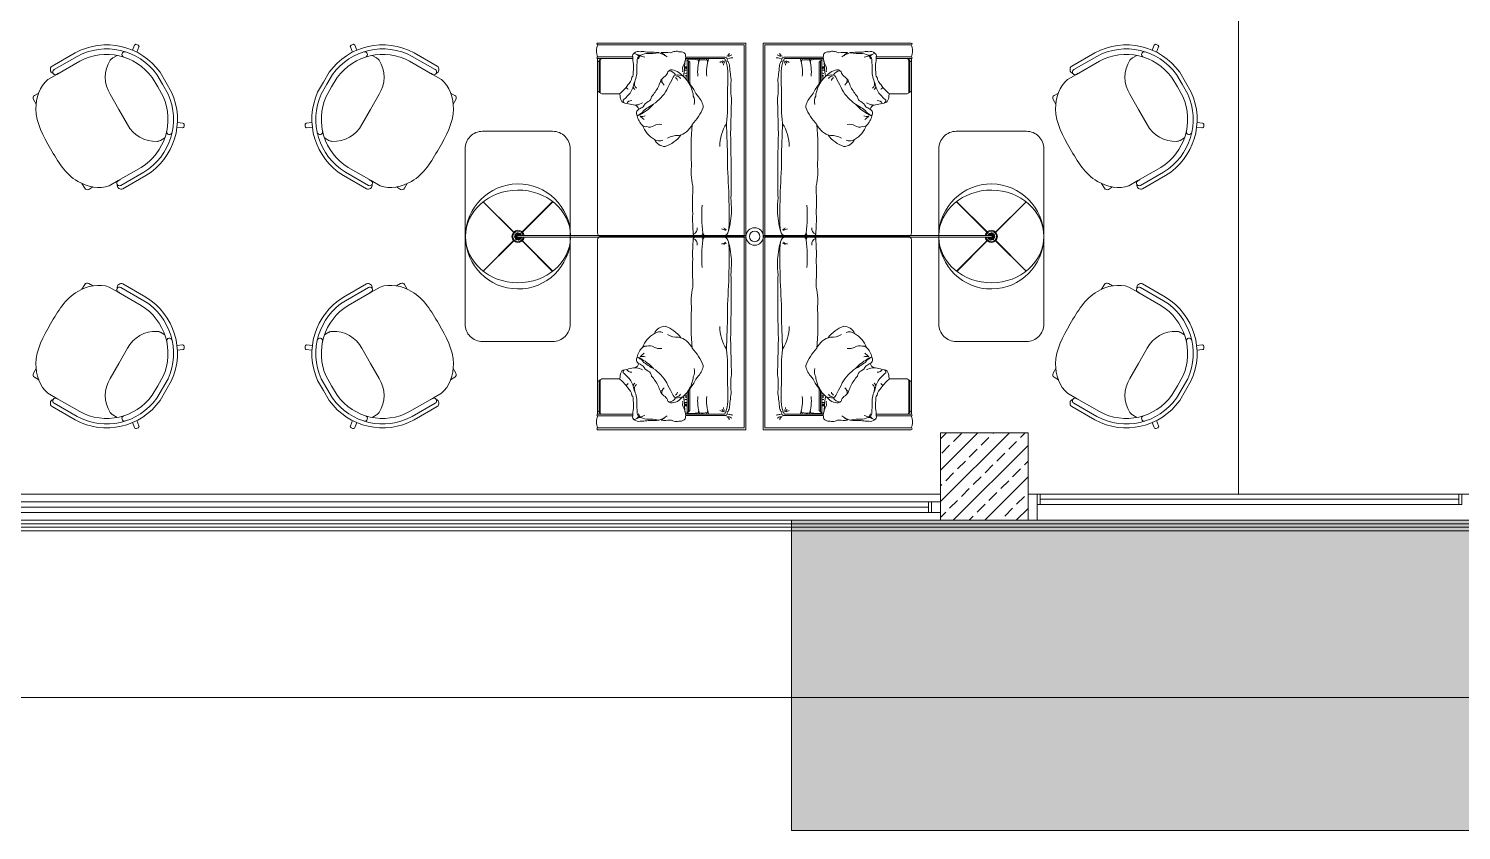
# Model space of a CAD drawing. Header units: millimetres. Extents: x 7998 to 72132, y -12523 to 5591.
# Drawn here: x 64798 to 65615, y -10697 to -10239 of the extents above; entities that cross this region are included whole.
import ezdxf

# ---------------------------------------------------------------- set-up
doc = ezdxf.new("R2010")
doc.units = ezdxf.units.MM
for name, color, linetype, lineweight in [('Xray_Area', 149, 'Continuous', 50), ('Xray_Concrete Arme Column', 8, 'Continuous', 35), ('Xray_Furniture Temporary', 23, 'Continuous', 15), ('Xray_Partition Wall', 254, 'Continuous', 25), ('Xray_Slab', 165, 'Continuous', 15)]:
    doc.layers.add(name, color=color, linetype=linetype, lineweight=lineweight)
doc.layers.add('Xray_Column Scan', color=7, linetype='Continuous', lineweight=13, true_color=0x525252)
doc.layers.add('Xray_Hatch', color=7, linetype='Continuous', lineweight=0, true_color=0x424242)
doc.layers.add('Xray_Door', color=155, linetype='Continuous')

# ---------------------------------------------------------------- blocks, each defined once
blk = doc.blocks.new('COUCH19')
at = {"layer": 'Xray_Furniture Temporary'}
for p, q in [((-1.1036, 0), (0, 0)), ((-1.1036, 0), (-1.1036, -0.8456)), ((1.1036, 0), (0, 0)), ((1.1036, 0), (1.1036, -0.8456)), ((-1.0937, -0.01), (0, -0.01)), ((-1.0937, -0.01), (-1.0937, -0.8456)), ((1.0937, -0.01), (0, -0.01)), ((0, -0.1285), (0, -0.01)), ((0, -0.1285), (0, -0.01)), ((1.0937, -0.01), (1.0937, -0.8456)), ((-1.023, -0.1213), (-1.023, -0.3434)), ((-1.0153, -0.1213), (-1.0153, -0.3434)), ((0, -0.1285), (0, -0.827)), ((0, -0.1285), (0, -0.827)), ((1.0153, -0.1213), (1.0153, -0.3434)), ((1.023, -0.1213), (1.023, -0.3434)), ((-0.8809, -0.327), (-1.0016, -0.327)), ((-0.8722, -0.32), (-0.9939, -0.32)), ((0.8722, -0.32), (0.9939, -0.32)), ((0.8809, -0.327), (1.0016, -0.327)), ((-0.891, -0.3355), (-1.0069, -0.3355)), ((0.891, -0.3355), (1.0069, -0.3355)), ((-1.0394, -0.6226), (-1.0339, -0.6071)), ((-1.0339, -0.6071), (-1.0336, -0.6001)), ((-1.0252, -0.6457), (-1.0252, -0.8456)), ((-1.0153, -0.6457), (-1.0153, -0.8212)), ((1.0153, -0.6457), (1.0153, -0.8212)), ((1.0252, -0.6457), (1.0252, -0.8456)), ((1.0339, -0.6071), (1.0336, -0.6001)), ((1.0394, -0.6226), (1.0339, -0.6071)), ((-0.8138, -0.7219), (-0.8138, -0.8212)), ((0.8138, -0.7219), (0.8138, -0.8212)), ((-1.0153, -0.8212), (-1.0153, -0.8456)), ((-0.9946, -0.8469), (-1.0153, -0.8458)), ((-1.0053, -0.8311), (-0.8238, -0.8311)), ((-1.0053, -0.8373), (-0.9946, -0.8373)), ((-0.9946, -0.8373), (-0.8306, -0.8373)), ((-0.9946, -0.8469), (-0.0199, -0.8469)), ((-0.8238, -0.8373), (-0.8306, -0.8373)), ((0.9946, -0.8469), (0.0199, -0.8469)), ((1.0053, -0.8311), (0.8238, -0.8311)), ((0.8238, -0.8373), (0.8306, -0.8373)), ((0.9946, -0.8373), (0.8306, -0.8373)), ((1.0053, -0.8373), (0.9946, -0.8373)), ((0.9946, -0.8469), (1.0153, -0.8458)), ((1.0153, -0.8212), (1.0153, -0.8456))]:
    blk.add_line(p, q, dxfattribs=at)
for centre, radius, start, end in [((-0.9682, -0.0568), 0.0723, 198.23131, 214.95647), ((-0.9125, -0.0688), 0.1075, 182.4523, 195.85359), ((0.9125, -0.0688), 0.1075, 344.14641, 357.5477), ((0.9682, -0.0568), 0.0723, 325.04353, 341.76869), ((-1.0485, -0.1147), 0.0203, 17.07356, 84.3161), ((-1.0086, -0.1197), 0.0145, 57.29429, 186.5462), ((-0.96, -0.2097), 0.1042, 90.04929, 121.99967), ((-0.8561, -0.0701), 0.1581, 202.42833, 209.54597), ((-0.9638, -0.0987), 0.0448, 212.15954, 236.93312), ((-0.9962, -0.1058), 0.00486, 122.77066, 200.31613), ((-0.9665, -0.1557), 0.0629, 94.31356, 120.93655), ((-0.9695, -0.0858), 0.0431, 234.52584, 258.93744), ((-1.4227, 4.3075), 4.4235, 275.85795, 276.96807), ((-0.9146, -0.4331), 0.3308, 85.1525, 97.90685), ((-1.0818, -27.3612), 27.2584, 89.24932, 89.58976), ((-0.8423, 0.2143), 0.3009, 261.64439, 279.99044), ((-0.8996, -7.8186), 7.7374, 87.69715, 89.1894), ((-0.7201, -0.6336), 0.5284, 81.99142, 90.50512), ((-0.6671, 1.9408), 2.0512, 270.57566, 273.77617), ((-0.5125, 0.0931), 0.2419, 237.19926, 269.7033), ((-0.3187, -8.8283), 8.745, 89.78452, 91.76897), ((-0.3298, -15.8255), 15.7208, 90.21428, 90.73678), ((-0.0865, -4.6828), 4.588, 91.11745, 93.77545), ((-0.266, -0.7097), 0.6266, 85.799, 91.81702), ((-0.1399, -1.2503), 1.1683, 90.30237, 93.93448), ((-0.1258, -1.2627), 1.1681, 85.36955, 92.46091), ((-0.1658, -0.6277), 0.5461, 75.75882, 87.92603), ((-0.0734, -0.0979), 0.0376, 311.32747, 340.0315), ((-0.0083, -0.1402), 0.0347, 134.93265, 177.57346), ((-0.0397, -0.1385), 0.0409, 14.12758, 78.49053), ((0.0397, -0.1385), 0.0409, 101.50947, 165.87242), ((0.1658, -0.6277), 0.5461, 92.07397, 104.24118), ((0.1258, -1.2627), 1.1681, 87.53909, 94.63045), ((0.0083, -0.1402), 0.0347, 2.42654, 45.06735), ((0.0734, -0.0979), 0.0376, 199.9685, 228.67253), ((0.1399, -1.2503), 1.1683, 86.06552, 89.69763), ((0.0865, -4.6828), 4.588, 86.22455, 88.88255), ((0.266, -0.7097), 0.6266, 88.18298, 94.201), ((0.3187, -8.8283), 8.745, 88.23103, 90.21548), ((0.3298, -15.8255), 15.7208, 89.26322, 89.78572), ((0.5125, 0.0931), 0.2419, 270.2967, 302.80074), ((0.6671, 1.9408), 2.0512, 266.22383, 269.42434), ((0.8996, -7.8186), 7.7374, 90.8106, 92.30285), ((0.7201, -0.6336), 0.5284, 89.49488, 98.00858), ((1.0818, -27.3612), 27.2584, 90.41024, 90.75068), ((0.8423, 0.2143), 0.3009, 260.00956, 278.35561), ((1.4227, 4.3075), 4.4235, 263.03193, 264.14205), ((0.9146, -0.4331), 0.3308, 82.09315, 94.8475), ((0.96, -0.2097), 0.1042, 58.00033, 89.95071), ((0.9665, -0.1557), 0.0629, 59.06345, 85.68644), ((0.9695, -0.0858), 0.0431, 281.06256, 305.47416), ((0.9638, -0.0987), 0.0448, 303.06688, 327.84046), ((0.8561, -0.0701), 0.1581, 330.45403, 337.57167), ((0.9962, -0.1058), 0.00486, 339.68387, 57.22934), ((1.0086, -0.1197), 0.0145, 353.4538, 122.70571), ((1.0485, -0.1147), 0.0203, 95.6839, 162.92644), ((-0.9388, 0.0274), 0.2515, 252.3074, 275.65468), ((-0.9939, -0.2503), 0.0327, 92.96535, 130.60645), ((-0.8941, -0.2454), 0.1149, 167.1521, 190.17117), ((-0.7241, -0.3491), 0.1068, 96.63628, 132.3883), ((-0.8799, -0.576), 0.3626, 48.24576, 66.69877), ((-0.1066, -0.0536), 0.2109, 294.18797, 300.34583), ((0.1066, -0.0536), 0.2109, 239.65417, 245.81203), ((0.8799, -0.576), 0.3626, 113.30123, 131.75424), ((0.7241, -0.3491), 0.1068, 47.6117, 83.36372), ((0.9388, 0.0274), 0.2515, 264.34532, 287.6926), ((0.9939, -0.2503), 0.0327, 49.39355, 87.03465), ((0.8941, -0.2454), 0.1149, 349.82883, 12.8479), ((-0.9388, -0.0237), 0.2515, 252.3074, 275.65468), ((-0.9939, -0.3014), 0.0327, 92.96535, 130.60645), ((-0.8573, -0.3085), 0.154, 166.02161, 193.8638), ((-0.9731, -0.3508), 0.0372, 124.12904, 155.64558), ((-0.6398, -0.6218), 0.3808, 121.3884, 141.12619), ((-0.7785, -0.4894), 0.1907, 103.81541, 126.17323), ((-0.87, -0.1994), 0.1023, 288.10969, 316.21674), ((-0.8086, -0.3294), 0.0295, 76.02342, 121.44726), ((-0.7705, -0.3554), 0.0628, 74.63663, 119.49282), ((-0.503, 0.9339), 1.2468, 263.76536, 274.03514), ((-0.7253, -0.4571), 0.1748, 42.47622, 60.18804), ((-0.7253, -0.4571), 0.1748, 42.47622, 60.18804), ((-0.3747, 0.1012), 0.413, 264.35466, 281.93885), ((-0.1957, 4.6112), 4.9149, 268.90975, 270.78557), ((-0.1188, 0.6037), 0.8554, 266.03013, 276.62411), ((-0.098, 0.8112), 1.1149, 268.4407, 274.38117), ((-0.0441, -0.3105), 0.0328, 17.77606, 99.42894), ((-0.0219, -0.2808), 0.0348, 51.0228, 87.08965), ((-0.0309, -0.2753), 0.031, 305.699, 355.58904), ((0.0219, -0.2808), 0.0348, 92.91035, 128.9772), ((0.0309, -0.2753), 0.031, 184.41096, 234.301), ((0.0441, -0.3105), 0.0328, 80.57106, 162.22394), ((0.098, 0.8112), 1.1149, 265.61883, 271.5593), ((0.1188, 0.6037), 0.8554, 263.37589, 273.96987), ((0.1957, 4.6112), 4.9149, 269.21443, 271.09025), ((0.3747, 0.1012), 0.413, 258.06115, 275.64534), ((0.503, 0.9339), 1.2468, 265.96486, 276.23464), ((0.7253, -0.4571), 0.1748, 119.81196, 137.52378), ((0.7253, -0.4571), 0.1748, 119.81196, 137.52378), ((0.7705, -0.3554), 0.0628, 60.50718, 105.36337), ((0.87, -0.1994), 0.1023, 223.78326, 251.89031), ((0.8086, -0.3294), 0.0295, 58.55274, 103.97658), ((0.7785, -0.4894), 0.1907, 53.82677, 76.18459), ((0.6398, -0.6218), 0.3808, 38.87381, 58.6116), ((0.9388, -0.0237), 0.2515, 264.34532, 287.6926), ((0.9731, -0.3508), 0.0372, 24.35442, 55.87096), ((0.9939, -0.3014), 0.0327, 49.39355, 87.03465), ((0.8573, -0.3085), 0.154, 346.1362, 13.97839), ((-0.9935, -0.3951), 0.0636, 175.6653, 199.88427), ((-1.074, -0.3797), 0.0201, 328.12893, 14.35696), ((-1.0179, -0.373), 0.0366, 132.10418, 182.60489), ((-1.0202, -0.4425), 0.0992, 87.12331, 102.96129), ((-1.013, -0.3531), 0.00989, 37.58217, 102.98696), ((-1.0153, -0.3434), 9e-16, 206.56505, 285.66907), ((-0.8059, 2.3284), 2.6828, 265.74072, 267.224), ((-1.0152, -0.4325), 0.0861, 60.71855, 83.31544), ((-0.9598, -0.3395), 0.0224, 233.38286, 291.86342), ((-1.8086, -0.3438), 0.8409, 359.89107, 0.56801), ((-1.8043, -0.3438), 0.8409, 359.89107, 0.56801), ((-1.7985, -0.3438), 0.8409, 359.89107, 0.56801), ((-0.9476, -0.3727), 0.013, 53.24774, 107.21161), ((-0.8785, -0.4259), 0.0721, 143.30896, 175.55012), ((-1.7898, -0.3438), 0.8409, 359.89107, 0.56801), ((-0.8982, -0.4428), 0.0477, 118.96826, 174.6945), ((-0.4767, 1.1955), 1.6136, 253.46674, 254.27028), ((-0.8521, -0.3383), 0.079, 177.94062, 186.48444), ((-0.8349, -0.393), 0.0868, 155.89521, 185.31204), ((-0.8806, -0.3758), 0.048, 211.76728, 255.88251), ((-0.8391, -0.3383), 0.079, 177.94062, 186.48444), ((-0.89, -0.3951), 0.0251, 116.21532, 179.46973), ((-0.8313, -0.3383), 0.079, 177.94062, 186.48444), ((-0.8858, -0.4133), 0.0239, 98.11027, 149.20326), ((-0.6677, -0.3987), 0.0929, 9.12676, 39.8927), ((-0.683, -0.5154), 0.1782, 17.82565, 54.35597), ((-0.4651, -0.3911), 0.1111, 176.31749, 210.59755), ((0.683, -0.5154), 0.1782, 125.64403, 162.17435), ((0.4651, -0.3911), 0.1111, 329.40245, 3.68251), ((0.6677, -0.3987), 0.0929, 140.1073, 170.87324), ((0.8858, -0.4133), 0.0239, 30.79674, 81.88973), ((0.8806, -0.3758), 0.048, 284.11749, 328.23272), ((0.89, -0.3951), 0.0251, 0.53027, 63.78468), ((0.8313, -0.3383), 0.079, 353.51556, 2.05938), ((0.4767, 1.1955), 1.6136, 285.72972, 286.53326), ((0.8349, -0.393), 0.0868, 354.68796, 24.10479), ((0.8391, -0.3383), 0.079, 353.51556, 2.05938), ((0.8982, -0.4428), 0.0477, 5.3055, 61.03174), ((0.8521, -0.3383), 0.079, 353.51556, 2.05938), ((0.8059, 2.3284), 2.6828, 272.776, 274.25928), ((0.8785, -0.4259), 0.0721, 4.44988, 36.69104), ((0.9476, -0.3727), 0.013, 72.78839, 126.75226), ((1.7898, -0.3438), 0.8409, 179.43199, 180.10893), ((0.9598, -0.3395), 0.0224, 248.13658, 306.61714), ((1.7985, -0.3438), 0.8409, 179.43199, 180.10893), ((1.8043, -0.3438), 0.8409, 179.43199, 180.10893), ((1.8086, -0.3438), 0.8409, 179.43199, 180.10893), ((1.0152, -0.4325), 0.0861, 96.68456, 119.28145), ((1.013, -0.3531), 0.00989, 77.01304, 142.41783), ((1.0202, -0.4425), 0.0992, 77.03871, 92.87669), ((1.0153, -0.3434), 9e-16, 254.33093, 333.43495), ((1.0179, -0.373), 0.0366, 357.39511, 47.89582), ((0.9935, -0.3951), 0.0636, 340.11573, 4.3347), ((1.074, -0.3797), 0.0201, 165.64304, 211.87107), ((-1.0857, -0.4353), 0.0374, 5.62626, 29.86705), ((-0.8603, -0.4599), 0.1903, 171.46749, 186.75287), ((-0.9845, -0.5171), 0.0736, 131.92227, 151.75812), ((-0.8895, -0.5465), 0.1669, 144.40627, 162.81863), ((-0.93, -0.4247), 0.0209, 167.84424, 221.03219), ((-0.9308, -0.4312), 0.0166, 205.71178, 264.96524), ((-0.95, -0.4912), 0.0469, 30.0924, 67.79972), ((-0.8675, -0.4407), 0.0498, 212.77561, 251.38585), ((-0.8962, -0.4339), 0.0461, 267.61302, 314.7931), ((-0.5946, 0.0891), 0.5918, 239.80059, 245.85007), ((-0.5852, -0.5878), 0.3145, 159.35128, 161.47641), ((-0.1668, 1.2141), 1.8467, 247.16633, 248.19391), ((-0.9623, -0.668), 0.2508, 33.94677, 59.95726), ((-0.5637, -0.4898), 0.0765, 172.08698, 207.66907), ((-0.5781, -0.4612), 0.0648, 291.84882, 0.31805), ((-0.593, -0.493), 0.0481, 323.94805, 24.7103), ((0.5781, -0.4612), 0.0648, 179.68195, 248.15118), ((0.593, -0.493), 0.0481, 155.2897, 216.05195), ((0.5637, -0.4898), 0.0765, 332.33093, 7.91302), ((0.9623, -0.668), 0.2508, 120.04274, 146.05323), ((0.5946, 0.0891), 0.5918, 294.14993, 300.19941), ((0.1668, 1.2141), 1.8467, 291.80609, 292.83367), ((0.8962, -0.4339), 0.0461, 225.2069, 272.38698), ((0.5852, -0.5878), 0.3145, 18.52359, 20.64872), ((0.8675, -0.4407), 0.0498, 288.61415, 327.22439), ((0.95, -0.4912), 0.0469, 112.20028, 149.9076), ((0.9308, -0.4312), 0.0166, 275.03476, 334.28822), ((0.93, -0.4247), 0.0209, 318.96781, 12.15576), ((0.8895, -0.5465), 0.1669, 17.18137, 35.59373), ((0.9845, -0.5171), 0.0736, 28.24188, 48.07773), ((1.0857, -0.4353), 0.0374, 150.13295, 174.37374), ((0.8603, -0.4599), 0.1903, 353.24713, 8.53251), ((-1.1824, -0.5481), 0.1315, 345.11327, 359.76905), ((-0.6856, -0.5372), 0.3656, 173.70326, 181.78914), ((-1.3233, -0.5519), 0.2798, 356.98029, 11.29104), ((-0.8969, -0.5394), 0.1495, 190.49814, 208.00804), ((-0.9686, -0.7306), 0.2576, 48.26676, 63.28578), ((-0.7977, -0.5692), 0.0309, 23.77058, 88.91582), ((-0.7041, -0.5228), 0.0736, 207.42887, 240.30495), ((-0.9052, -0.702), 0.2305, 28.40779, 49.06899), ((-0.4308, -0.3572), 0.3657, 207.82843, 218.77587), ((-0.6913, -0.4433), 0.1579, 291.30838, 330.37962), ((-0.6568, -0.57), 0.0307, 318.41647, 9.50764), ((-0.6694, -0.5501), 0.0453, 340.76954, 33.07013), ((0.6913, -0.4433), 0.1579, 209.62038, 248.69162), ((0.6694, -0.5501), 0.0453, 146.92987, 199.23046), ((0.6568, -0.57), 0.0307, 170.49236, 221.58353), ((0.9052, -0.702), 0.2305, 130.93101, 151.59221), ((0.4308, -0.3572), 0.3657, 321.22413, 332.17157), ((0.7041, -0.5228), 0.0736, 299.69505, 332.57113), ((0.7977, -0.5692), 0.0309, 91.08418, 156.22942), ((0.9686, -0.7306), 0.2576, 116.71422, 131.73324), ((0.8969, -0.5394), 0.1495, 331.99196, 349.50186), ((1.3233, -0.5519), 0.2798, 168.70896, 183.01971), ((0.6856, -0.5372), 0.3656, 358.21086, 6.29674), ((1.1824, -0.5481), 0.1315, 180.23095, 194.88673), ((-1.024, -0.6135), 0.0321, 161.98094, 225.46619), ((-0.893, -0.5867), 0.1625, 178.30492, 185.94257), ((-1.0305, -0.6287), 0.0178, 205.53765, 287.16641), ((-0.9918, -0.6504), 0.0551, 132.32141, 167.22086), ((-0.9116, -0.6241), 0.1204, 156.94412, 171.49256), ((-1.0297, -0.6272), 0.021, 40.19379, 92.72383), ((-1.0084, -0.595), 0.0252, 215.35046, 284.89713), ((-1.0202, -0.4899), 0.1559, 268.16974, 279.37394), ((-0.9561, -0.2463), 0.3759, 262.99758, 269.92178), ((-0.9616, -0.8603), 0.2191, 83.67918, 98.72149), ((-0.9444, -0.7762), 0.1544, 66.79638, 94.50638), ((-0.932, -0.6833), 0.0412, 54.70234, 97.62829), ((-0.9173, -0.7166), 0.0675, 38.85854, 82.24168), ((-0.872, -0.6017), 0.0345, 250.37361, 320.20198), ((-0.8452, -0.5576), 0.0857, 243.37534, 262.80975), ((-0.8562, -0.6208), 0.0218, 270.7288, 323.40387), ((-0.8886, -0.7571), 0.119, 41.71252, 74.04791), ((-0.746, -0.6534), 0.0296, 176.22717, 243.90603), ((-0.8238, -0.6318), 0.074, 338.25285, 34.24984), ((-0.7076, -0.6535), 0.0475, 113.03693, 152.79426), ((-1.1641, -0.8672), 0.508, 30.45148, 33.51032), ((-0.703, -0.5984), 0.0259, 206.1911, 303.15727), ((-0.7246, -0.6096), 0.0249, 24.03342, 69.61843), ((-0.7569, -0.6364), 0.07, 13.53858, 38.98255), ((-0.812, -0.6832), 0.1384, 27.17308, 37.26182), ((-0.7068, -0.521), 0.1006, 280.2692, 316.42153), ((-0.7367, -0.592), 0.0518, 347.50609, 20.34024), ((-0.4043, -0.8255), 0.3589, 137.00296, 141.72321), ((0.7068, -0.521), 0.1006, 223.57847, 259.7308), ((0.4043, -0.8255), 0.3589, 38.27679, 42.99704), ((0.7367, -0.592), 0.0518, 159.65976, 192.49391), ((0.7569, -0.6364), 0.07, 141.01745, 166.46142), ((0.812, -0.6832), 0.1384, 142.73818, 152.82692), ((0.703, -0.5984), 0.0259, 236.84273, 333.8089), ((0.7246, -0.6096), 0.0249, 110.38157, 155.96658), ((1.1641, -0.8672), 0.508, 146.48968, 149.54852), ((0.7076, -0.6535), 0.0475, 27.20574, 66.96307), ((0.8238, -0.6318), 0.074, 145.75016, 201.74715), ((0.746, -0.6534), 0.0296, 296.09397, 3.77283), ((0.8886, -0.7571), 0.119, 105.95209, 138.28748), ((0.8562, -0.6208), 0.0218, 216.59613, 269.2712), ((0.872, -0.6017), 0.0345, 219.79802, 289.62639), ((0.8452, -0.5576), 0.0857, 277.19025, 296.62466), ((0.9173, -0.7166), 0.0675, 97.75832, 141.14146), ((0.9444, -0.7762), 0.1544, 85.49362, 113.20362), ((0.932, -0.6833), 0.0412, 82.37171, 125.29766), ((0.9616, -0.8603), 0.2191, 81.27851, 96.32082), ((0.9561, -0.2463), 0.3759, 270.07822, 277.00242), ((1.0202, -0.4899), 0.1559, 260.62606, 271.83026), ((1.0084, -0.595), 0.0252, 255.10287, 324.64954), ((1.0297, -0.6272), 0.021, 87.27617, 139.80621), ((0.9116, -0.6241), 0.1204, 8.50744, 23.05588), ((1.0305, -0.6287), 0.0178, 252.83359, 334.46235), ((0.9918, -0.6504), 0.0551, 12.77914, 47.67859), ((1.024, -0.6135), 0.0321, 314.53381, 18.01906), ((0.893, -0.5867), 0.1625, 354.05743, 1.69508), ((-0.9411, -0.799), 0.1462, 43.10341, 58.55289), ((-0.853, -0.6658), 0.0145, 257.19165, 333.37389), ((-0.8929, -0.7722), 0.0937, 32.44409, 51.26793), ((-0.7999, -0.7396), 0.0226, 72.94218, 128.28882), ((-0.836, -0.7335), 0.0664, 30.01156, 56.90731), ((-0.7991, -0.676), 0.0425, 277.94395, 324.85102), ((-0.7764, -0.6828), 0.0176, 263.13095, 322.85544), ((-1.0453, -0.616), 0.2934, 343.26547, 351.52835), ((1.0453, -0.616), 0.2934, 188.47165, 196.73453), ((0.7764, -0.6828), 0.0176, 217.14456, 276.86905), ((0.7991, -0.676), 0.0425, 215.14898, 262.05605), ((0.836, -0.7335), 0.0664, 123.09269, 149.98844), ((0.7999, -0.7396), 0.0226, 51.71118, 107.05782), ((0.8929, -0.7722), 0.0937, 128.73207, 147.55591), ((0.9411, -0.799), 0.1462, 121.44711, 136.89659), ((0.853, -0.6658), 0.0145, 206.62611, 282.80835), ((-1.0986, -0.8456), 0.00498, 180, 0), ((-1.0594, -0.7633), 0.0891, 247.41552, 292.58448), ((-1.0202, -0.8456), 0.00498, 180, 0), ((-1.0053, -0.8212), 0.00996, 180, 270), ((-1.0053, -0.8342), 0.00308, 90, 270), ((-0.9946, -0.8421), 0.00481, 90, 270), ((-0.8306, -0.8421), 0.00481, 270, 90), ((-0.8238, -0.8212), 0.00996, 270, 360), ((-0.8238, -0.8342), 0.00308, 270, 90), ((-0.0199, -0.827), 0.0199, 270, 360), ((0.0199, -0.827), 0.0199, 180, 270), ((0.8238, -0.8212), 0.00996, 180, 270), ((0.8238, -0.8342), 0.00308, 90, 270), ((0.8306, -0.8421), 0.00481, 90, 270), ((0.9946, -0.8421), 0.00481, 270, 90), ((1.0053, -0.8212), 0.00996, 270, 0), ((1.0053, -0.8342), 0.00308, 270, 90), ((1.0202, -0.8456), 0.00498, 180, 0), ((1.0594, -0.7633), 0.0891, 247.41552, 292.58448), ((1.0986, -0.8456), 0.00498, 180, 0)]:
    blk.add_arc(centre, radius, start, end, dxfattribs=at)

msp = doc.modelspace()

# ---------------------------------------------------------------- hatches: boundary and pattern name
at = {"layer": 'Xray_Column Scan', "linetype": 'Continuous', "lineweight": 0}
h = msp.add_hatch(dxfattribs=at)
h.set_pattern_fill('ANSI33', color=256, scale=2)
h.set_pattern_definition([(45, (55083.489, -22306.314), (-8.980256, 8.980256), []), (45, (55092.469, -22306.314), (-8.980256, 8.980256), [6.35, -3.175])])
h.paths.add_polyline_path([(65318.01, -10519.9), (65318.01, -10469.9), (65368.01, -10469.9), (65368.01, -10519.9)])
at = {"layer": 'Xray_Hatch', "linetype": 'Continuous', "lineweight": 0}
h = msp.add_hatch(color=256, dxfattribs=at)
h.dxf.hatch_style = 1
h.set_gradient(color1=(132, 132, 132), color2=(214, 214, 214), name='CURVED')
h.paths.add_polyline_path([(65999.37, -10519.9), (65233.05, -10519.9), (65233.05, -10696.9), (65999.37, -10696.9)])

# ---------------------------------------------------------------- linework, layer by layer
at = {"layer": 'Xray_Area', "linetype": 'Continuous', "lineweight": 0}
msp.add_lwpolyline([(67058.6, -7106.18), (66804.08, -7131.12), (65519.02, -7257.04), (65528.93, -6726.29), (64107.48, -6669.65), (63969.84, -6663.47), (63917.99, -9021.55), (63882.55, -10621.1), (68003.63, -10621.09), (68006.86, -10369.65), (67810.03, -9689.32)], close=True, dxfattribs=at)
msp.add_lwpolyline([(64118.23, -10519.9), (67118.23, -10519.9), (67118.23, -7439.9), (65519.02, -7439.9), (65519.02, -6829.9), (64118.02, -6829.9), (64118.23, -10519.9)], dxfattribs=at)
at = {"layer": 'Xray_Concrete Arme Column', "linetype": 'Continuous', "lineweight": 0}
msp.add_line((67118.23, -10519.9), (64118.25, -10519.9), dxfattribs=at)
msp.add_lwpolyline([(65318.01, -10519.9), (65318.01, -10469.9), (65368.01, -10469.9), (65368.01, -10519.9), (65318.01, -10519.9)], dxfattribs=at)
at = {"layer": 'Xray_Door', "lineweight": 0}
for p, q in [((64774.87, -10512.4), (65311.15, -10512.4)), ((65374.87, -10507.9), (65613.72, -10507.9))]:
    msp.add_line(p, q, dxfattribs=at)
for points in [[(65373.14, -10519.9), (65368.01, -10519.9), (65368.01, -10504.9), (65373.14, -10504.9)], [(65374.87, -10510.9), (65373.14, -10510.9), (65373.14, -10504.9), (65374.87, -10504.9)], [(65613.72, -10510.9), (65615.45, -10510.9), (65615.45, -10504.9), (65613.72, -10504.9)], [(65311.15, -10515.4), (65312.88, -10515.4), (65312.88, -10509.4), (65311.15, -10509.4)], [(65312.88, -10515.4), (65318.01, -10515.4), (65318.01, -10509.4), (65312.88, -10509.4)]]:
    msp.add_lwpolyline(points, close=True, dxfattribs=at)
for points in [[(65374.87, -10510.9), (65613.72, -10510.9), (65613.72, -10504.9), (65374.87, -10504.9), (65374.87, -10510.9)], [(64774.87, -10515.4), (65311.15, -10515.4), (65311.15, -10509.4), (64774.87, -10509.4), (64774.87, -10515.4)]]:
    msp.add_lwpolyline(points, dxfattribs=at)
at = {"layer": 'Xray_Furniture Temporary', "lineweight": 0}
for p, q in [((64848.12, -10254.44), (64845.63, -10255.87)), ((64993.7, -10254.44), (64996.18, -10255.87)), ((65430.02, -10254.44), (65427.53, -10255.87)), ((64813.71, -10265.29), (64808.64, -10268.22)), ((65028.1, -10265.29), (65033.18, -10268.22)), ((65395.62, -10265.29), (65390.54, -10268.22)), ((64849.12, -10285.29), (64844.16, -10276.68)), ((64992.69, -10285.29), (64997.66, -10276.68)), ((65431.03, -10285.29), (65426.06, -10276.68)), ((64849.12, -10285.29), (64854.09, -10293.89)), ((64992.69, -10285.29), (64987.72, -10293.89)), ((65431.03, -10285.29), (65435.99, -10293.89)), ((64875.34, -10301.59), (64872.85, -10303.02)), ((64966.47, -10301.59), (64968.96, -10303.02)), ((65457.24, -10301.59), (65454.76, -10303.02)), ((64848.74, -10325.95), (64843.66, -10328.89)), ((64993.07, -10325.95), (64998.15, -10328.89)), ((65430.64, -10325.95), (65425.56, -10328.89)), ((64848.74, -10389.64), (64843.66, -10386.71)), ((64993.07, -10389.64), (64998.15, -10386.71)), ((65430.64, -10389.64), (65425.56, -10386.71)), ((64875.34, -10414.01), (64872.85, -10412.57)), ((64966.47, -10414.01), (64968.96, -10412.57)), ((65457.24, -10414.01), (65454.76, -10412.57)), ((64849.12, -10430.3), (64854.09, -10421.7)), ((64992.69, -10430.3), (64987.72, -10421.7)), ((65431.03, -10430.3), (65435.99, -10421.7)), ((64849.12, -10430.3), (64844.16, -10438.91)), ((64992.69, -10430.3), (64997.66, -10438.91)), ((65431.03, -10430.3), (65426.06, -10438.91)), ((64813.71, -10450.3), (64808.64, -10447.37)), ((65028.1, -10450.3), (65033.18, -10447.37)), ((65395.62, -10450.3), (65390.54, -10447.37)), ((64848.12, -10461.15), (64845.63, -10459.72)), ((64993.7, -10461.15), (64996.18, -10459.72)), ((65430.02, -10461.15), (65427.53, -10459.72))]:
    msp.add_line(p, q, dxfattribs=at)
at = {"layer": 'Xray_Furniture Temporary', "linetype": 'Continuous', "lineweight": 0}
for p, q in [((65056.99, -10338.07), (65074.36, -10355.44)), ((65057.09, -10337.98), (65074.46, -10355.34)), ((65079.31, -10355.26), (65096.68, -10337.89)), ((65079.41, -10355.35), (65096.78, -10337.98)), ((65344.51, -10355.35), (65327.14, -10337.98)), ((65344.6, -10355.26), (65327.23, -10337.89)), ((65366.83, -10337.98), (65349.46, -10355.34)), ((65366.93, -10338.07), (65349.55, -10355.44)), ((65075.05, -10357.82), (65074.83, -10357.82)), ((65075.03, -10356.93), (65075.23, -10357.03)), ((65075.23, -10358.61), (65075.03, -10358.71)), ((65075.6, -10356.49), (65075.45, -10356.33)), ((65076.14, -10356.12), (65076.04, -10355.92)), ((65076.93, -10355.72), (65076.93, -10355.94)), ((65206.98, -10357.32), (65076.97, -10357.32)), ((65206.98, -10358.32), (65076.97, -10358.32)), ((65077.82, -10355.92), (65077.72, -10356.12)), ((65078.42, -10356.33), (65078.26, -10356.49)), ((65078.83, -10356.93), (65078.63, -10357.03)), ((65078.63, -10358.61), (65078.83, -10358.71)), ((65216.93, -10357.32), (65346.95, -10357.32)), ((65216.93, -10358.32), (65346.95, -10358.32)), ((65345.08, -10356.93), (65345.29, -10357.03)), ((65345.29, -10358.61), (65345.08, -10358.71)), ((65345.5, -10356.33), (65345.66, -10356.49)), ((65346.1, -10355.92), (65346.19, -10356.12)), ((65346.99, -10355.72), (65346.99, -10355.94)), ((65347.78, -10356.12), (65347.88, -10355.92)), ((65348.31, -10356.49), (65348.47, -10356.33)), ((65348.89, -10356.93), (65348.69, -10357.03)), ((65348.69, -10358.61), (65348.89, -10358.71)), ((65348.86, -10357.82), (65349.09, -10357.82)), ((65057, -10377.57), (65074.37, -10360.2)), ((65057.09, -10377.67), (65074.46, -10360.3)), ((65075.6, -10359.15), (65075.45, -10359.3)), ((65076.14, -10359.52), (65076.04, -10359.72)), ((65076.93, -10359.69), (65076.93, -10359.92)), ((65077.82, -10359.72), (65077.72, -10359.52)), ((65078.42, -10359.3), (65078.26, -10359.15)), ((65079.31, -10360.39), (65096.68, -10377.76)), ((65079.41, -10360.29), (65096.77, -10377.66)), ((65344.51, -10360.29), (65327.15, -10377.66)), ((65344.61, -10360.39), (65327.24, -10377.76)), ((65345.5, -10359.3), (65345.66, -10359.15)), ((65346.1, -10359.72), (65346.19, -10359.52)), ((65346.99, -10359.69), (65346.99, -10359.92)), ((65347.78, -10359.52), (65347.88, -10359.72)), ((65348.31, -10359.15), (65348.47, -10359.3)), ((65366.83, -10377.67), (65349.46, -10360.3)), ((65366.92, -10377.57), (65349.55, -10360.2))]:
    msp.add_line(p, q, dxfattribs=at)
at = {"layer": 'Xray_Furniture Temporary', "lineweight": 0}
for points in [[(64811, -10260.6), (64824.15, -10253.01, -0.377301), (64872.67, -10264.11), (64875.96, -10269.8)], [(64812.14, -10262.57), (64825.27, -10255, -0.376145), (64870.76, -10265.35), (64873.98, -10270.94)], [(64856.9, -10251.48), (64858.1, -10248.62, -0.414214), (64859.21, -10248.17), (64860.13, -10248.56, -0.414214), (64860.58, -10249.66), (64859.33, -10252.62)], [(65030.81, -10260.6), (65017.66, -10253.01, 0.377301), (64969.14, -10264.11), (64965.86, -10269.8)], [(65029.67, -10262.57), (65016.55, -10255, 0.376145), (64971.06, -10265.35), (64967.83, -10270.94)], [(64984.92, -10251.48), (64983.71, -10248.62, 0.414214), (64982.61, -10248.17), (64981.68, -10248.56, 0.414214), (64981.23, -10249.66), (64982.48, -10252.62)], [(65392.91, -10260.6), (65406.06, -10253.01, -0.377301), (65454.58, -10264.11), (65457.86, -10269.8)], [(65394.05, -10262.57), (65407.17, -10255, -0.376145), (65452.66, -10265.35), (65455.89, -10270.94)], [(65438.8, -10251.48), (65440.01, -10248.62, -0.414214), (65441.11, -10248.17), (65442.03, -10248.56, -0.414214), (65442.48, -10249.66), (65441.23, -10252.62)], [(64813.71, -10265.29), (64826.8, -10257.74, -0.374359), (64868.12, -10267.06), (64871.27, -10272.5)], [(65028.1, -10265.29), (65015.02, -10257.74, 0.374359), (64973.69, -10267.06), (64970.55, -10272.5)], [(65395.62, -10265.29), (65408.7, -10257.74, -0.374359), (65450.03, -10267.06), (65453.17, -10272.5)], [(64801.91, -10282.34), (64800.36, -10279.66, -0.414214), (64800.98, -10277.36), (64803.37, -10275.98)], [(64848.74, -10325.95), (64861.82, -10318.4, 0.374359), (64874.41, -10277.95), (64871.27, -10272.5)], [(64850.31, -10328.67), (64863.43, -10321.1, 0.376145), (64877.21, -10276.52), (64873.98, -10270.94)], [(64851.45, -10330.65), (64864.6, -10323.05, 0.377301), (64879.24, -10275.48), (64875.96, -10269.8)], [(64990.37, -10330.65), (64977.22, -10323.05, -0.377301), (64962.57, -10275.48), (64965.86, -10269.8)], [(64991.51, -10328.67), (64978.38, -10321.1, -0.376145), (64964.6, -10276.52), (64967.83, -10270.94)], [(64993.07, -10325.95), (64979.99, -10318.4, -0.374359), (64967.4, -10277.95), (64970.55, -10272.5)], [(65039.9, -10282.34), (65041.45, -10279.66, 0.414214), (65040.83, -10277.36), (65038.45, -10275.98)], [(65383.82, -10282.34), (65382.27, -10279.66, -0.414214), (65382.88, -10277.36), (65385.27, -10275.98)], [(65430.64, -10325.95), (65443.72, -10318.4, 0.374359), (65456.31, -10277.95), (65453.17, -10272.5)], [(65432.21, -10328.67), (65445.33, -10321.1, 0.376145), (65459.11, -10276.52), (65455.89, -10270.94)], [(65433.35, -10330.65), (65446.5, -10323.05, 0.377301), (65461.14, -10275.48), (65457.86, -10269.8)], [(64882.29, -10295.46), (64885.37, -10295.85, 0.414214), (64886.31, -10295.12), (64886.44, -10294.12, 0.414214), (64885.71, -10293.18), (64882.52, -10292.78)], [(64959.52, -10295.46), (64956.44, -10295.85, -0.414214), (64955.5, -10295.12), (64955.37, -10294.12, -0.414214), (64956.1, -10293.18), (64959.3, -10292.78)], [(65464.19, -10295.46), (65467.28, -10295.85, 0.414214), (65468.22, -10295.12), (65468.34, -10294.12, 0.414214), (65467.61, -10293.18), (65464.42, -10292.78)], [(64828.07, -10327.65), (64829.62, -10330.33, 0.414214), (64831.92, -10330.95), (64834.31, -10329.57)], [(65013.74, -10327.65), (65012.19, -10330.33, -0.414214), (65009.89, -10330.95), (65007.51, -10329.57)], [(65409.97, -10327.65), (65411.52, -10330.33, 0.414214), (65413.82, -10330.95), (65416.21, -10329.57)], [(64828.07, -10387.94), (64829.62, -10385.26, -0.414214), (64831.92, -10384.64), (64834.31, -10386.02)], [(64848.74, -10389.64), (64861.82, -10397.19, -0.374359), (64874.41, -10437.64), (64871.27, -10443.09)], [(64850.31, -10386.92), (64863.43, -10394.5, -0.376145), (64877.21, -10439.07), (64873.98, -10444.66)], [(64851.45, -10384.95), (64864.6, -10392.54, -0.377301), (64879.24, -10440.11), (64875.96, -10445.8)], [(64990.37, -10384.95), (64977.22, -10392.54, 0.377301), (64962.57, -10440.11), (64965.86, -10445.8)], [(64991.51, -10386.92), (64978.38, -10394.5, 0.376145), (64964.6, -10439.07), (64967.83, -10444.66)], [(64993.07, -10389.64), (64979.99, -10397.19, 0.374359), (64967.4, -10437.64), (64970.55, -10443.09)], [(65013.74, -10387.94), (65012.19, -10385.26, 0.414214), (65009.89, -10384.64), (65007.51, -10386.02)], [(65409.97, -10387.94), (65411.52, -10385.26, -0.414214), (65413.82, -10384.64), (65416.21, -10386.02)], [(65430.64, -10389.64), (65443.72, -10397.19, -0.374359), (65456.31, -10437.64), (65453.17, -10443.09)], [(65432.21, -10386.92), (65445.33, -10394.5, -0.376145), (65459.11, -10439.07), (65455.89, -10444.66)], [(65433.35, -10384.95), (65446.5, -10392.54, -0.377301), (65461.14, -10440.11), (65457.86, -10445.8)], [(64882.29, -10420.13), (64885.37, -10419.74, -0.414214), (64886.31, -10420.47), (64886.44, -10421.47, -0.414214), (64885.71, -10422.41), (64882.52, -10422.81)], [(64959.52, -10420.13), (64956.44, -10419.74, 0.414214), (64955.5, -10420.47), (64955.37, -10421.47, 0.414214), (64956.1, -10422.41), (64959.3, -10422.81)], [(65464.19, -10420.13), (65467.28, -10419.74, -0.414214), (65468.22, -10420.47), (65468.34, -10421.47, -0.414214), (65467.61, -10422.41), (65464.42, -10422.81)], [(64801.91, -10433.25), (64800.36, -10435.94, 0.414214), (64800.98, -10438.23), (64803.37, -10439.61)], [(65039.9, -10433.25), (65041.45, -10435.94, -0.414214), (65040.83, -10438.23), (65038.45, -10439.61)], [(65383.82, -10433.25), (65382.27, -10435.94, 0.414214), (65382.88, -10438.23), (65385.27, -10439.61)], [(64811, -10454.99), (64824.15, -10462.59, 0.377301), (64872.67, -10451.48), (64875.96, -10445.8)], [(64812.14, -10453.02), (64825.27, -10460.6, 0.376145), (64870.76, -10450.24), (64873.98, -10444.66)], [(64813.71, -10450.3), (64826.8, -10457.86, 0.374359), (64868.12, -10448.53), (64871.27, -10443.09)], [(65030.81, -10454.99), (65017.66, -10462.59, -0.377301), (64969.14, -10451.48), (64965.86, -10445.8)], [(65029.67, -10453.02), (65016.55, -10460.6, -0.376145), (64971.06, -10450.24), (64967.83, -10444.66)], [(65028.1, -10450.3), (65015.02, -10457.86, -0.374359), (64973.69, -10448.53), (64970.55, -10443.09)], [(65392.91, -10454.99), (65406.06, -10462.59, 0.377301), (65454.58, -10451.48), (65457.86, -10445.8)], [(65394.05, -10453.02), (65407.17, -10460.6, 0.376145), (65452.66, -10450.24), (65455.89, -10444.66)], [(65395.62, -10450.3), (65408.7, -10457.86, 0.374359), (65450.03, -10448.53), (65453.17, -10443.09)], [(64856.9, -10464.11), (64858.1, -10466.98, 0.414214), (64859.21, -10467.42), (64860.13, -10467.03, 0.414214), (64860.58, -10465.93), (64859.33, -10462.97)], [(64984.92, -10464.11), (64983.71, -10466.98, -0.414214), (64982.61, -10467.42), (64981.68, -10467.03, -0.414214), (64981.23, -10465.93), (64982.48, -10462.97)], [(65438.8, -10464.11), (65440.01, -10466.98, 0.414214), (65441.11, -10467.42), (65442.03, -10467.03, 0.414214), (65442.48, -10465.93), (65441.23, -10462.97)]]:
    msp.add_lwpolyline(points, format="xyb", dxfattribs=at)
at = {"layer": 'Xray_Furniture Temporary', "linetype": 'Continuous', "lineweight": 0}
for points in [[(65106.67, -10307.8), (65106.67, -10407.8, -0.414214), (65096.67, -10417.8), (65056.67, -10417.8, -0.414214), (65046.67, -10407.8), (65046.67, -10307.8, -0.414214), (65056.67, -10297.8), (65096.67, -10297.8, -0.414214)], [(65317.04, -10307.8), (65317.04, -10407.8, 0.414214), (65327.04, -10417.8), (65367.04, -10417.8, 0.414214), (65377.04, -10407.8), (65377.04, -10307.8, 0.414214), (65367.04, -10297.8), (65327.04, -10297.8, 0.414214)]]:
    msp.add_lwpolyline(points, format="xyb", close=True, dxfattribs=at)
for radius in [5, 3]:
    msp.add_circle((65211.96, -10357.82), radius, dxfattribs=at)
at = {"layer": 'Xray_Furniture Temporary', "lineweight": 0}
for centre, radius, start, end in [((64852.43, -10253.92), 1.57, 77.39165, 247.52971), ((64989.38, -10253.92), 1.57, 292.47029, 102.60835), ((65434.33, -10253.92), 1.57, 77.39165, 247.52971), ((64812.31, -10262.52), 2.32, 124.2523, 251.38988), ((64859.49, -10266.99), 18.14, 147.51722, 212.29429), ((64847.73, -10259.51), 4.2, 120, 147.51722), ((64994.08, -10259.51), 4.2, 32.48278, 60), ((64982.33, -10266.99), 18.14, 327.70571, 32.48278), ((65029.5, -10262.52), 2.32, 288.61012, 55.7477), ((65394.21, -10262.52), 2.32, 124.2523, 251.38988), ((65441.39, -10266.99), 18.14, 147.51722, 212.29429), ((65429.64, -10259.51), 4.2, 120, 147.51722), ((64812.93, -10263.93), 1.57, 120, 300), ((65028.88, -10263.93), 1.57, 240, 60), ((65394.83, -10263.93), 1.57, 120, 300), ((64870.15, -10285.46), 18.14, 207.70571, 272.48278), ((64877.94, -10298.11), 1.57, 172.47029, 342.60835), ((64963.87, -10298.11), 1.57, 197.39165, 7.52971), ((64971.67, -10285.46), 18.14, 267.51722, 332.29429), ((65452.05, -10285.46), 18.14, 207.70571, 272.48278), ((65459.85, -10298.11), 1.57, 172.47029, 342.60835), ((64870.75, -10299.38), 4.2, 272.48278, 300), ((64971.06, -10299.38), 4.2, 240, 267.51722), ((65452.65, -10299.38), 4.2, 272.48278, 300), ((64849.52, -10327.31), 1.57, 120, 300), ((64992.29, -10327.31), 1.57, 240, 60), ((65431.43, -10327.31), 1.57, 120, 300), ((64850.44, -10328.56), 2.32, 168.61012, 295.7477), ((64991.37, -10328.56), 2.32, 244.2523, 11.38988), ((65432.34, -10328.56), 2.32, 168.61012, 295.7477), ((64849.52, -10388.28), 1.57, 60, 240), ((64850.44, -10387.04), 2.32, 64.2523, 191.38988), ((64991.37, -10387.04), 2.32, 348.61012, 115.7477), ((64992.29, -10388.28), 1.57, 300, 120), ((65431.43, -10388.28), 1.57, 60, 240), ((65432.34, -10387.04), 2.32, 64.2523, 191.38988), ((64870.15, -10430.13), 18.14, 87.51722, 152.29429), ((64870.75, -10416.21), 4.2, 60, 87.51722), ((64877.94, -10417.48), 1.57, 17.39165, 187.52971), ((64963.87, -10417.48), 1.57, 352.47029, 162.60835), ((64971.06, -10416.21), 4.2, 92.48278, 120), ((64971.67, -10430.13), 18.14, 27.70571, 92.48278), ((65452.05, -10430.13), 18.14, 87.51722, 152.29429), ((65452.65, -10416.21), 4.2, 60, 87.51722), ((65459.85, -10417.48), 1.57, 17.39165, 187.52971), ((64859.49, -10448.6), 18.14, 147.70571, 212.48278), ((64982.33, -10448.6), 18.14, 327.51722, 32.29429), ((65441.39, -10448.6), 18.14, 147.70571, 212.48278), ((64812.31, -10453.08), 2.32, 108.61012, 235.7477), ((64812.93, -10451.66), 1.57, 60, 240), ((65028.88, -10451.66), 1.57, 300, 120), ((65029.5, -10453.08), 2.32, 304.2523, 71.38988), ((65394.21, -10453.08), 2.32, 108.61012, 235.7477), ((65394.83, -10451.66), 1.57, 60, 240), ((64847.73, -10456.08), 4.2, 212.48278, 240), ((64852.43, -10461.67), 1.57, 112.47029, 282.60835), ((64989.38, -10461.67), 1.57, 257.39165, 67.52971), ((64994.08, -10456.08), 4.2, 300, 327.51722), ((65429.64, -10456.08), 4.2, 212.48278, 240), ((65434.33, -10461.67), 1.57, 112.47029, 282.60835)]:
    msp.add_arc(centre, radius, start, end, dxfattribs=at)
at = {"layer": 'Xray_Furniture Temporary', "linetype": 'Continuous', "lineweight": 0}
for centre, radius, start, end in [((65076.93, -10357.82), 30, 0.95497, 359.04503), ((65346.99, -10357.82), 30, 180.95497, 179.04503), ((65076.93, -10357.82), 3.5, 8.21321, 351.78679), ((65076.93, -10357.82), 3.03, 9.50697, 350.49303), ((65076.93, -10357.82), 2.1, 180, 205), ((65076.93, -10357.82), 2.1, 135, 155), ((65076.93, -10357.82), 1.88, 155, 180), ((65076.93, -10357.82), 1.88, 205, 225), ((65076.93, -10357.82), 1.68, 17.34758, 342.65242), ((65076.93, -10357.82), 1.88, 115, 135), ((65076.93, -10357.82), 1.29, 22.75051, 337.24949), ((65076.93, -10357.82), 0.946, 31.90532, 328.09468), ((65076.93, -10357.82), 2.1, 90, 115), ((65076.93, -10357.82), 0.502, 85.49062, 274.50938), ((65076.93, -10357.82), 1.88, 65, 90), ((65076.93, -10357.82), 2.1, 45, 65), ((65076.93, -10357.82), 1.88, 25, 45), ((65076.93, -10357.82), 2.1, 315, 335), ((65076.93, -10357.82), 1.88, 335, 344.5425), ((65076.93, -10357.82), 2.1, 13.77341, 25), ((65346.99, -10357.82), 3.5, 188.21321, 171.78679), ((65346.99, -10357.82), 3.03, 189.50697, 170.49303), ((65346.99, -10357.82), 2.1, 155, 166.22659), ((65346.99, -10357.82), 2.1, 205, 225), ((65346.99, -10357.82), 1.88, 195.4575, 205), ((65346.99, -10357.82), 1.88, 135, 155), ((65346.99, -10357.82), 1.68, 197.34758, 162.65242), ((65346.99, -10357.82), 2.1, 115, 135), ((65346.99, -10357.82), 1.29, 202.75051, 157.24949), ((65346.99, -10357.82), 0.946, 211.90532, 148.09468), ((65346.99, -10357.82), 1.88, 90, 115), ((65346.99, -10357.82), 0.502, 265.49062, 94.50938), ((65346.99, -10357.82), 2.1, 65, 90), ((65346.99, -10357.82), 1.88, 45, 65), ((65346.99, -10357.82), 1.88, 315, 335), ((65346.99, -10357.82), 2.1, 25, 45), ((65346.99, -10357.82), 1.88, 0, 25), ((65346.99, -10357.82), 2.1, 335, 0), ((65076.93, -10357.82), 2.1, 225, 245), ((65076.93, -10357.82), 1.88, 245, 270), ((65076.93, -10357.82), 2.1, 270, 295), ((65076.93, -10357.82), 1.88, 295, 315), ((65346.99, -10357.82), 1.88, 225, 245), ((65346.99, -10357.82), 2.1, 245, 270), ((65346.99, -10357.82), 1.88, 270, 295), ((65346.99, -10357.82), 2.1, 295, 315)]:
    msp.add_arc(centre, radius, start, end, dxfattribs=at)
at = {"layer": 'Xray_Furniture Temporary', "linetype": 'Continuous', "lineweight": 0, "extrusion": (0, 0, -1)}
msp.add_ellipse((65076.93, -10357.82), major_axis=(30, 0), ratio=0.882006, start_param=0.018899, end_param=6.264287, dxfattribs=at)
at = {"layer": 'Xray_Furniture Temporary', "linetype": 'Continuous', "lineweight": 0}
msp.add_ellipse((65346.99, -10357.82), major_axis=(-30, 0), ratio=0.882006, start_param=0.018899, end_param=6.264287, dxfattribs=at)
at = {"layer": 'Xray_Furniture Temporary', "lineweight": 0}
for points in [[(64810.14, -10307.8), (64805.99, -10300.57), (64798.73, -10287.91), (64804.01, -10272.03), (64808.64, -10268.22)], [(65031.67, -10307.8), (65035.82, -10300.57), (65043.08, -10287.91), (65037.81, -10272.03), (65033.18, -10268.22)], [(65392.04, -10307.8), (65387.89, -10300.57), (65380.63, -10287.91), (65385.91, -10272.03), (65390.54, -10268.22)], [(64810.14, -10307.8), (64814.33, -10315), (64821.65, -10327.62), (64838.05, -10330.99), (64843.66, -10328.89)], [(65031.67, -10307.8), (65027.49, -10315), (65020.16, -10327.62), (65003.76, -10330.99), (64998.15, -10328.89)], [(65392.04, -10307.8), (65396.23, -10315), (65403.56, -10327.62), (65419.95, -10330.99), (65425.56, -10328.89)], [(64810.14, -10407.8), (64814.33, -10400.59), (64821.65, -10387.98), (64838.05, -10384.6), (64843.66, -10386.71)], [(65031.67, -10407.8), (65027.49, -10400.59), (65020.16, -10387.98), (65003.76, -10384.6), (64998.15, -10386.71)], [(65392.04, -10407.8), (65396.23, -10400.59), (65403.56, -10387.98), (65419.95, -10384.6), (65425.56, -10386.71)], [(64810.14, -10407.8), (64805.99, -10415.03), (64798.73, -10427.68), (64804.01, -10443.56), (64808.64, -10447.37)], [(65031.67, -10407.8), (65035.82, -10415.03), (65043.08, -10427.68), (65037.81, -10443.56), (65033.18, -10447.37)], [(65392.04, -10407.8), (65387.89, -10415.03), (65380.63, -10427.68), (65385.91, -10443.56), (65390.54, -10447.37)]]:
    msp.add_open_spline(points, degree=3, knots=[0, 0, 0, 0, 288.218696, 504.297034, 504.297034, 504.297034, 504.297034], dxfattribs=at)
for points in [[(64813.09, -10265.49), (64813.64, -10265.22), (64814.2, -10264.95), (64814.76, -10264.68)], [(65028.73, -10265.49), (65028.17, -10265.22), (65027.61, -10264.95), (65027.05, -10264.68)], [(65394.99, -10265.49), (65395.54, -10265.22), (65396.1, -10264.95), (65396.67, -10264.68)], [(64848.25, -10326.4), (64848.76, -10326.05), (64849.28, -10325.7), (64849.79, -10325.35)], [(64993.56, -10326.4), (64993.05, -10326.05), (64992.54, -10325.7), (64992.03, -10325.35)], [(65430.15, -10326.4), (65430.67, -10326.05), (65431.18, -10325.7), (65431.69, -10325.35)], [(64848.25, -10389.19), (64848.76, -10389.54), (64849.28, -10389.89), (64849.79, -10390.24)], [(64993.56, -10389.19), (64993.05, -10389.54), (64992.54, -10389.89), (64992.03, -10390.24)], [(65430.15, -10389.19), (65430.67, -10389.54), (65431.18, -10389.89), (65431.69, -10390.24)], [(64813.09, -10450.1), (64813.64, -10450.37), (64814.2, -10450.64), (64814.76, -10450.91)], [(65028.73, -10450.1), (65028.17, -10450.37), (65027.61, -10450.64), (65027.05, -10450.91)], [(65394.99, -10450.1), (65395.54, -10450.37), (65396.1, -10450.64), (65396.67, -10450.91)]]:
    msp.add_open_spline(points, degree=3, dxfattribs=at)
at = {"layer": 'Xray_Partition Wall', "lineweight": 0}
msp.add_lwpolyline([(64768.01, -10504.9), (65318.01, -10504.9), (65318.01, -10519.9), (64768.01, -10519.9)], close=True, dxfattribs=at)
at = {"layer": 'Xray_Partition Wall', "linetype": 'Continuous', "lineweight": 0}
msp.add_lwpolyline([(65233.05, -10519.9), (65999.37, -10519.9), (65999.37, -10696.9), (65233.05, -10696.9)], close=True, dxfattribs=at)
at = {"layer": 'Xray_Slab', "linetype": 'Continuous', "lineweight": 0}
for p, q in [((65488.13, -10504.9), (65487.99, -9333.9)), ((65638.13, -10504.9), (65488.13, -10504.9))]:
    msp.add_line(p, q, dxfattribs=at)
for points in [[(64112.23, -6823.9), (65525.02, -6823.9), (65525.02, -7433.36), (67124.23, -7433.9), (67124.23, -10525.9), (64112.23, -10525.9)], [(64114.23, -6825.9), (65523.02, -6825.9), (65523.02, -7435.36), (67122.23, -7435.9), (67122.23, -10523.9), (64114.23, -10523.9)], [(64116.23, -6827.9), (65521.02, -6827.9), (65521.02, -7437.36), (67120.23, -7437.9), (67120.23, -10521.9), (64116.23, -10521.9)]]:
    msp.add_lwpolyline(points, close=True, dxfattribs=at)

# ---------------------------------------------------------------- block references
at = {"layer": 'Xray_Furniture Temporary', "lineweight": 0, "yscale": 100, "zscale": 100}
for p, xscale, rotation in [((65206.92, -10357.8), -100, 270), ((65216.8, -10357.8), 100, 90.00000000000001)]:
    msp.add_blockref('COUCH19', p, dxfattribs=dict(at, xscale=xscale, rotation=rotation))

doc.saveas('drawing.dxf')
